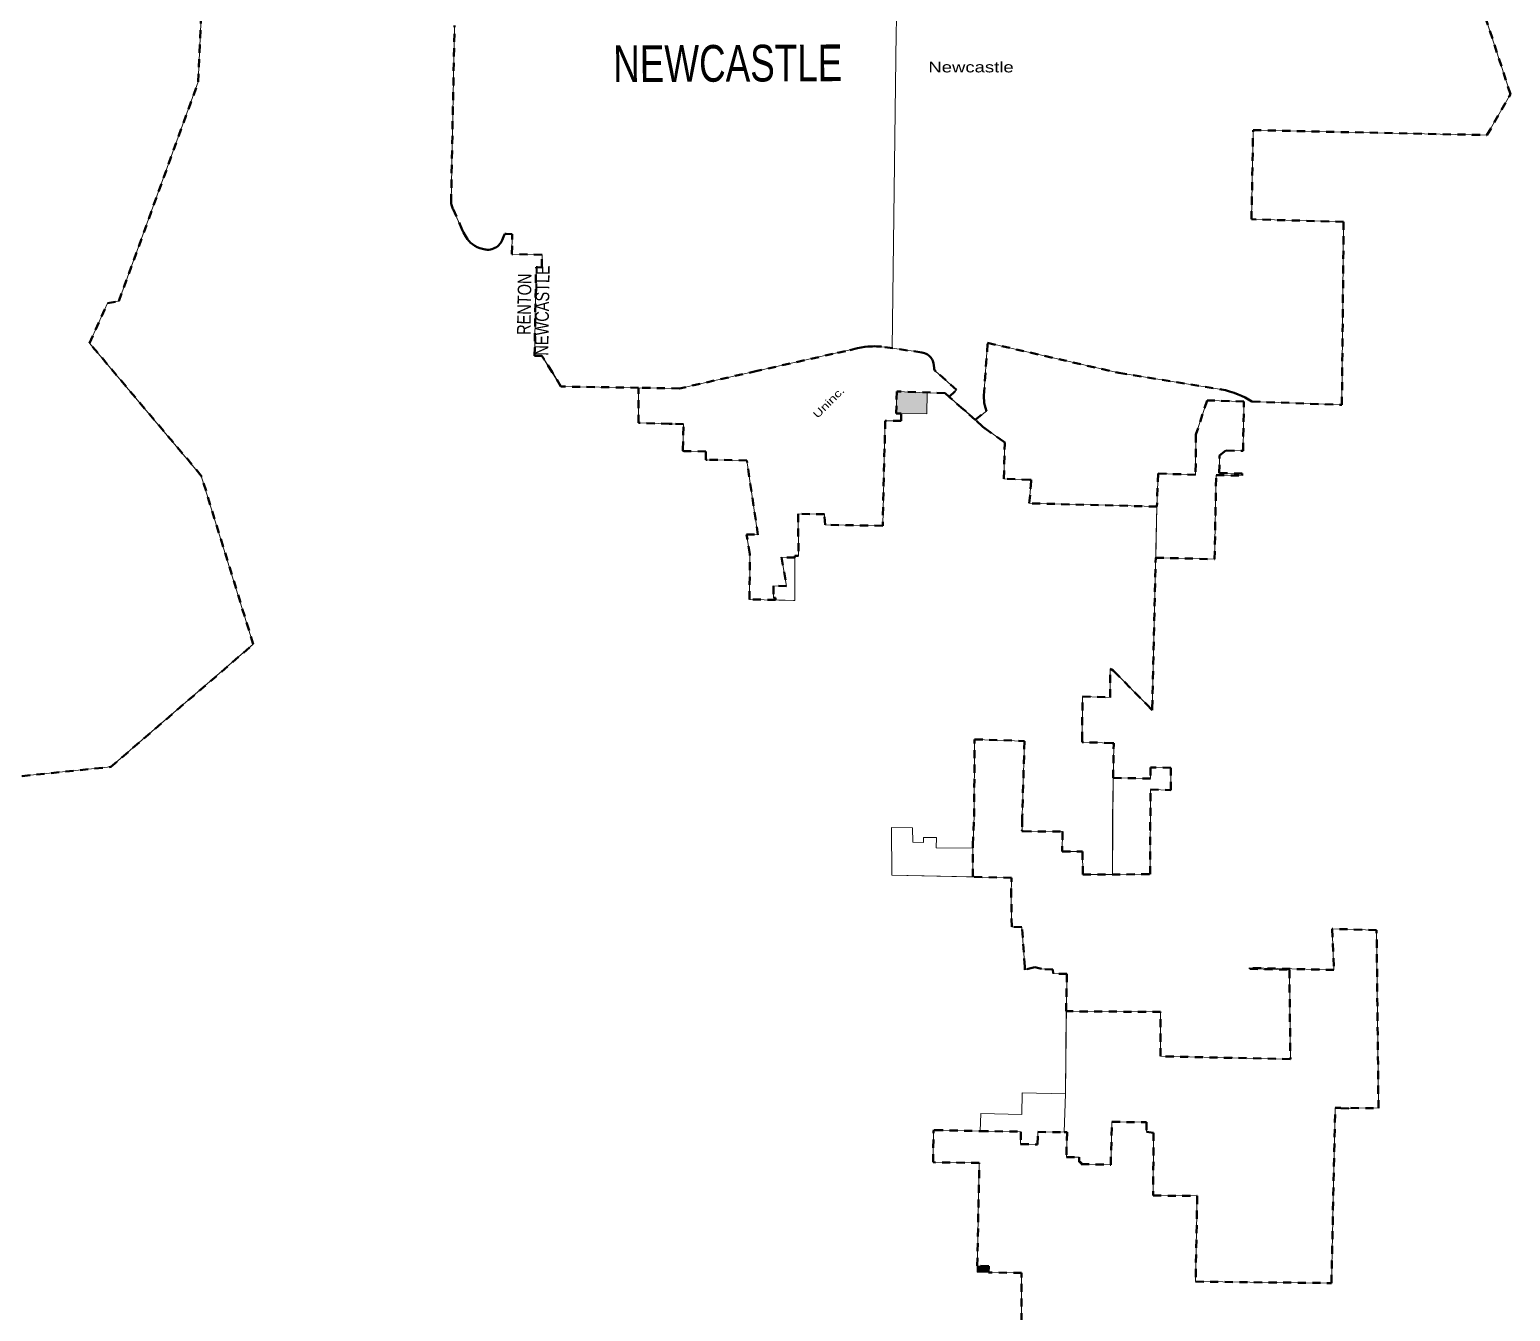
# Model space of a CAD drawing. Header units: feet. Extents: x -903180 to 1023491, y -707744 to 564635.
# Drawn here: x -301873 to -279955, y -5495 to 13480 of the extents above; entities that cross this region are included whole.
import ezdxf

# ---------------------------------------------------------------- set-up
doc = ezdxf.new("R2010")
doc.units = ezdxf.units.FT
doc.header["$LTSCALE"] = 80
doc.linetypes.add('SHORT_DASHED', pattern=[2.7, 1.5, -1.2])
doc.layers.add('13', color=7, linetype='SHORT_DASHED', lineweight=40)
doc.layers.add('58', color=7, linetype='Continuous', lineweight=13)
for name, color, linetype in [('14', 7, 'Continuous'), ('15', 7, 'Continuous'), ('36', 7, 'Continuous')]:
    doc.layers.add(name, color=color, linetype=linetype)

msp = doc.modelspace()

# ---------------------------------------------------------------- hatches: boundary and pattern name
at = {"layer": '58'}
for points in [[(-288586.11, 8104.83), (-288591.36, 7793.72), (-288971.43, 7798.34), (-289045.72, 7795.28), (-289036.54, 8124.9)], [(-287848.21, -4914.89), (-287846.26, -4820.23), (-287677.27, -4823.46), (-287679.46, -4917.26)]]:
    msp.add_hatch(color=256, dxfattribs=at).paths.add_polyline_path(points)

# ---------------------------------------------------------------- linework, layer by layer
at = {"layer": '13'}
for points in [[(-302629.64, 2363.46), (-300671.08, 2564.47), (-298561.83, 4380.04), (-299331.48, 6876.57), (-300986.3, 8839.4), (-300718.94, 9429.12), (-300551.28, 9458.57), (-299375.81, 12705.63), (-299316.03, 14091.53), (-297003.73, 16230.76), (-296973.05, 16598.76), (-296463.47, 16597.1)], [(-287878.18, 7704.23), (-287709.23, 7830.4), (-287725.75, 7879.64), (-287734.21, 7915.92), (-287743.27, 7952.8), (-287746.29, 7989.09), (-287747.5, 8023.55), (-287747.07, 8061.99), (-287692.8, 8842.57), (-285751.01, 8397.69), (-284231.56, 8153.03), (-284173.27, 8140.57), (-284113.74, 8124.54), (-284045.45, 8102.77), (-283985.63, 8079.19), (-283933.05, 8057.42), (-283880.47, 8031.42), (-283830.92, 8004.81), (-283779.87, 7973.25), (-282448.96, 7924.33), (-282423.65, 10633.72), (-283787.54, 10671.13), (-283762.98, 11991.19), (-280301.59, 11918.05), (-279955.41, 12525.34), (-280402.56, 13901.52)], [(-292860.31, 8178.87), (-294010.54, 8196.46), (-294137.11, 8410.53), (-294291.48, 8651.05), (-294398.35, 8652.23), (-294376.82, 9961.87), (-294290.85, 9960.46), (-294288.1, 10144.93), (-294735.87, 10157.24), (-294728, 10452.71), (-294817.67, 10454.19), (-294837.7, 10454.52), (-294846.74, 10434.58), (-294878.37, 10364.88), (-294888.09, 10343.44), (-294899.18, 10324.88), (-294911.11, 10308.13), (-294927.03, 10290.13), (-294944.74, 10273.9), (-294964.04, 10259.6), (-294984.74, 10247.4), (-295006.6, 10237.43), (-295029.38, 10229.8), (-295052.84, 10224.6), (-295076.71, 10221.87), (-295082.14, 10221.82), (-295101.36, 10221.65), (-295122.14, 10223.67), (-295129.45, 10224.38), (-295170.11, 10231.94), (-295209.76, 10243.72), (-295247.96, 10259.57), (-295284.29, 10279.32), (-295318.36, 10302.77), (-295349.79, 10329.65), (-295359.29, 10339.67), (-295377.11, 10358.47), (-295391.33, 10379.67), (-295415.37, 10415.49), (-295448.45, 10475.97), (-295459.26, 10495.73), (-295468.28, 10515.97), (-295607.3, 10827.8), (-295626.92, 10883.67), (-295634.97, 10906.6), (-295634.64, 10923.67), (-295583.23, 13538.3)], [(-288260.29, 8042.81), (-288152.07, 8144.8), (-288459.27, 8420.6), (-288472, 8433.47), (-288478.58, 8443.86), (-288482.38, 8458.76), (-288486.54, 8470.53), (-288493.71, 8543.42), (-288498.31, 8558.86), (-288504.19, 8575.49), (-288512.15, 8593.85), (-288522.19, 8610.13), (-288535.35, 8628.14), (-288558.37, 8651.52), (-288581.56, 8669.19), (-288600.25, 8679.92), (-288627.95, 8692.05), (-288645.43, 8696.38), (-288666.28, 8700.06), (-289265.39, 8786.7), (-289304.6, 8789.85), (-289338.18, 8790.89), (-289366.92, 8791.23), (-289395.3, 8790.54), (-289429.23, 8789.5), (-289464.2, 8786.73), (-289512.32, 8781.53), (-289616.87, 8762.13), (-289796.02, 8721.08), (-289982.44, 8679.69), (-291105.83, 8426.45), (-292252.82, 8168), (-292860.31, 8178.87)], [(-288260.29, 8042.81), (-288323.08, 8098.58), (-289036.54, 8124.9), (-289045.72, 7795.28), (-288971.43, 7798.34), (-288973.16, 7688.95), (-289207.37, 7690.61), (-289218.96, 7274.8), (-289246.34, 6135.16), (-290098.67, 6149.05), (-290108.46, 6306.33), (-290496.48, 6309.82), (-290493.86, 5690.23), (-290546.15, 5689.93), (-290546.48, 5665.23), (-290743.16, 5667.98), (-290668.47, 5241.89), (-290861.47, 5244.59), (-290861.6, 5069.58), (-290831.61, 5069.16), (-290831.63, 5037.11), (-291216.76, 5044.56), (-291211.68, 5716.61), (-291262, 6005.71), (-291093.73, 6002.22), (-291256.48, 7103.19), (-291844.13, 7112.6), (-291863.86, 7112.92), (-291863.76, 7132.92), (-291863.27, 7236.16), (-292183.97, 7241.49), (-292202.33, 7241.79), (-292201.9, 7261.82), (-292193.84, 7641.07), (-292364.14, 7644.72), (-292403.94, 7645.58), (-292404.14, 7645.66), (-292861.27, 7657.39), (-292860.31, 8178.87)], [(-287878.18, 7704.23), (-288017.31, 7828.98), (-288037.31, 7846.91), (-288057.31, 7862.52), (-288260.29, 8042.81)], [(-285288.34, 977.43), (-285282.29, 2228.66), (-284982.31, 2223.48), (-284980.72, 2553.5), (-285280.7, 2558.68), (-285281.49, 2393.67), (-285835.04, 2403.23), (-285826.49, 2898.16), (-285826.15, 2918.04), (-285850.27, 2918.72), (-286274.67, 2930.7), (-286294.8, 2931.27), (-286294.5, 2966.23), (-286288.96, 3607.63), (-285879.59, 3594.6), (-285878.56, 4019.3), (-285861.22, 4007.95), (-285836.46, 3991.75), (-285821.38, 3976.55), (-285318.89, 3470.09), (-285282.9, 3431.38), (-285257.64, 3404.22), (-285257, 3431.38), (-285204.96, 5661.55), (-284332.54, 5640.2), (-284310.15, 6885.88), (-283924.66, 6877.19), (-283924.14, 6906.54), (-284264.7, 6915.29), (-284260.8, 7175.18), (-284160.94, 7250.69), (-283911.97, 7241.82), (-283898.97, 7975.64), (-284443.91, 7990.33), (-284609.21, 7487.6), (-284614.53, 6891.32), (-285167.87, 6907.29), (-285187.12, 6418.32), (-287075.84, 6467.25), (-287047.89, 6792.73), (-287046.18, 6812.64), (-287068.04, 6813.68), (-287452.55, 6831.91), (-287439.65, 7346.65), (-287439.17, 7365.89), (-287460.23, 7380.92), (-287729.02, 7572.68), (-287740.94, 7581.19), (-287769.02, 7606.36), (-287878.18, 7704.23)], [(-286517.28, -2843.41), (-286527.63, -3209.63), (-286337.67, -3213.98), (-286339.65, -3283.95), (-286309.67, -3284.64), (-286310.52, -3314.63), (-285870.62, -3324.71), (-285852.69, -2689.97), (-285341.63, -2692.96), (-285341.63, -2838.47), (-285236.78, -2850.45), (-285243.66, -3779.42), (-284590.38, -3786.31), (-284614.6, -5054.6), (-282603.95, -5075.05), (-282549.04, -2479.23), (-282467.23, -2480.32), (-282467.13, -2487.49), (-282317.14, -2489.86), (-282317.07, -2482.32), (-281907.74, -2487.78), (-281935.35, 149.89), (-282590.93, 166.8), (-282566.52, -439.7), (-283811.94, -411.14), (-283811.77, -426.15), (-283226.57, -439.57), (-283211.4, -1760.26), (-285132.84, -1718.51), (-285132.13, -1062.21), (-286530.14, -1051.87), (-286520.77, -498.87), (-286724.42, -495.1), (-286725.28, -436.01), (-286894.24, -425.92), (-286996.55, -398.51), (-287143.19, -438.75), (-287141.19, -392.6), (-287185.56, 193.8), (-287334.98, 199.72), (-287343.57, 645.68), (-287340.42, 924.72), (-287909.96, 936.65), (-287910.6, 1409.66), (-287892.61, 1830.72), (-287885.41, 2973.52), (-287147.93, 2948.74), (-287179.94, 1839.62), (-287181.82, 1819.62), (-287182.07, 1799.62), (-287184.11, 1632.8), (-287184.36, 1612.79), (-287165.15, 1612.6), (-286586.79, 1606.87), (-286587.45, 1312.33), (-286288.2, 1310.69), (-286283.27, 970.34), (-285288.34, 977.43)], [(-287194.84, -6286.95), (-287191.94, -4926.04), (-287679.46, -4917.26), (-287677.27, -4823.46), (-287846.26, -4820.23), (-287815.9, -3297.81), (-288501.39, -3287.69), (-288491.67, -2830.26), (-288491.25, -2810.06), (-288471.25, -2810.52), (-287802.35, -2826.04), (-287200.53, -2834.34), (-287204.48, -3018.97), (-286954.34, -3023), (-286950.68, -2838.31), (-286559.78, -2843.28), (-286517.28, -2843.41)]]:
    msp.add_lwpolyline(points, dxfattribs=at)
at = {"layer": '58'}
for points in [[(-288957.42, 16637.61), (-289047.27, 13436.18), (-289103.65, 8763.27), (-289298.33, 8789.85), (-289422.55, 8792.33), (-289522.6, 8779.35), (-289616.87, 8762.13), (-292252.82, 8168), (-292860.31, 8178.87), (-294010.54, 8196.46), (-294291.48, 8651.05), (-294398.35, 8652.23), (-294376.82, 9961.87), (-294290.85, 9960.46), (-294288.1, 10144.93), (-294735.87, 10157.24), (-294728, 10452.71), (-294837.7, 10454.52), (-294878.37, 10364.88), (-294888.09, 10343.44), (-294911.11, 10308.13), (-294927.03, 10290.13), (-294964.04, 10259.6), (-295006.6, 10237.43), (-295029.38, 10229.8), (-295076.71, 10221.87), (-295129.45, 10224.38), (-295170.11, 10231.94), (-295209.76, 10243.72), (-295247.96, 10259.57), (-295284.29, 10279.32), (-295318.36, 10302.77), (-295349.79, 10329.65), (-295377.11, 10358.47), (-295391.33, 10379.67), (-295415.37, 10415.49), (-295459.26, 10495.73), (-295607.3, 10827.8), (-295634.97, 10906.6), (-295634.64, 10923.67), (-295583.23, 13538.3)], [(-280402.56, 13901.52), (-279955.41, 12525.34), (-280301.59, 11918.05), (-283762.98, 11991.19), (-283787.54, 10671.13), (-282423.65, 10633.72), (-282448.96, 7924.33), (-283779.87, 7973.25), (-283830.92, 8004.81), (-283880.47, 8031.42), (-283933.05, 8057.42), (-283985.63, 8079.19), (-284045.45, 8102.77), (-284113.74, 8124.54), (-284173.27, 8140.57), (-284231.56, 8153.03), (-285751.01, 8397.69), (-287692.8, 8842.57), (-287747.07, 8061.99), (-287745.49, 8008.69), (-287743, 7960.11), (-287735.54, 7921.49), (-287724.33, 7882.88), (-287709.23, 7830.4), (-287877.67, 7704.61), (-288259.99, 8043.09), (-288152.07, 8144.8), (-288459.27, 8420.6), (-288477.78, 8441.25), (-288482.38, 8458.76), (-288486.54, 8470.53), (-288486.54, 8470.53), (-288493.71, 8543.42), (-288500.19, 8567.68), (-288511.39, 8594.46), (-288535.35, 8628.14), (-288558.37, 8651.52), (-288581.56, 8669.19), (-288627.95, 8692.05), (-288655.96, 8698.31), (-288720.69, 8707.97), (-289103.65, 8763.27), (-289047.27, 13436.18), (-288957.42, 16637.61)], [(-299316.03, 14091.53), (-299375.81, 12705.63), (-300551.28, 9458.57), (-300718.94, 9429.12), (-300986.3, 8839.4), (-299331.48, 6876.57), (-298561.83, 4380.04), (-300671.08, 2564.47), (-302629.64, 2363.46)], [(-295377.11, 10358.47), (-295391.33, 10379.67), (-295415.37, 10415.49), (-295448.45, 10475.97), (-295459.26, 10495.73), (-295468.28, 10515.97), (-295607.3, 10827.8), (-295626.92, 10883.67), (-295634.97, 10906.6), (-295634.64, 10923.67), (-295583.23, 13538.3)], [(-286288.96, 3607.63), (-285879.59, 3594.6), (-285878.56, 4019.3), (-285861.22, 4007.95), (-285836.46, 3991.75), (-285821.38, 3976.55), (-285318.89, 3470.09), (-285282.9, 3431.38), (-285257.64, 3404.22), (-285257, 3431.38), (-285187.12, 6418.32), (-287075.84, 6467.25), (-287047.89, 6792.73), (-287046.18, 6812.64), (-287068.04, 6813.68), (-287452.55, 6831.91), (-287439.65, 7346.65), (-287439.17, 7365.89), (-287460.23, 7380.92), (-287729.02, 7572.68), (-287740.94, 7581.19), (-287769.02, 7606.36), (-288017.31, 7828.98), (-288037.31, 7846.91), (-288057.31, 7862.52), (-288323.08, 8098.58), (-288586.11, 8104.83), (-288591.36, 7793.72), (-288971.43, 7798.34), (-288973.16, 7688.95), (-289207.37, 7690.61), (-289218.96, 7274.8), (-289246.34, 6135.16), (-290098.67, 6149.05), (-290108.46, 6306.33), (-290496.48, 6309.82), (-290493.86, 5690.23), (-290546.15, 5689.93), (-290545.52, 5050.69), (-290545.5, 5030.63), (-290568.18, 5031.1), (-291216.76, 5044.56), (-291211.68, 5716.61), (-291262, 6005.71), (-291093.73, 6002.22), (-291256.48, 7103.19), (-291844.13, 7112.6), (-291863.86, 7112.92), (-291863.76, 7132.92), (-291863.27, 7236.16), (-292183.97, 7241.49), (-292202.33, 7241.79), (-292201.9, 7261.82), (-292193.84, 7641.07), (-292364.14, 7644.72), (-292403.94, 7645.58), (-292404.14, 7645.66), (-292861.27, 7657.39), (-292860.31, 8178.87), (-293074.97, 8181.87), (-292860.31, 8178.87), (-294010.54, 8196.46), (-294010.54, 8196.46), (-294051.23, 8265.36), (-294111.22, 8374.13), (-294137.11, 8410.53), (-294203.07, 8513.99), (-294291.48, 8651.05), (-294398.35, 8652.23), (-294376.82, 9961.87), (-294290.85, 9960.46), (-294288.1, 10144.93), (-294735.87, 10157.24), (-294728, 10452.71), (-294817.67, 10454.19), (-294837.7, 10454.52), (-294846.74, 10434.58), (-294878.37, 10364.88), (-294888.09, 10343.44), (-294899.18, 10324.88), (-294911.11, 10308.13), (-294927.03, 10290.13), (-294944.74, 10273.9), (-294964.04, 10259.6), (-294984.74, 10247.4), (-295006.6, 10237.43), (-295029.38, 10229.8), (-295052.84, 10224.6), (-295076.71, 10221.87), (-295082.14, 10221.82), (-295101.36, 10221.65), (-295122.14, 10223.67), (-295129.45, 10224.38), (-295170.11, 10231.94), (-295209.76, 10243.72), (-295247.96, 10259.57), (-295284.29, 10279.32), (-295318.36, 10302.77), (-295349.79, 10329.65), (-295359.29, 10339.67), (-295377.11, 10358.47)], [(-287194.84, -6286.95), (-287191.94, -4926.04), (-287848.21, -4914.89), (-287815.9, -3297.81), (-288501.39, -3287.69), (-288491.67, -2830.26), (-288491.25, -2810.06), (-288471.25, -2810.52), (-287802.35, -2826.04), (-287795.69, -2564.36), (-287187.51, -2580.44), (-287182.71, -2259.45), (-286541.64, -2274.13), (-286520.77, -498.87), (-286724.42, -495.1), (-286725.28, -436.01), (-286894.24, -425.92), (-286996.55, -398.51), (-287143.19, -438.75), (-287141.19, -392.6), (-287185.56, 193.8), (-287334.98, 199.72), (-287343.57, 645.68), (-287340.42, 924.72), (-289112.47, 961.83), (-289117.83, 1669.24), (-288805.84, 1664.05), (-288800.49, 1450.96), (-288642.29, 1447.28), (-288642.61, 1519.78), (-288451.47, 1520.64), (-288452.99, 1369.04), (-287912.55, 1364.12), (-287892.61, 1830.72), (-287885.41, 2973.52), (-287147.93, 2948.74), (-287179.94, 1839.62), (-287181.82, 1819.62), (-287182.07, 1799.62), (-287184.11, 1632.8), (-287184.36, 1612.79), (-287165.15, 1612.6), (-286586.79, 1606.87), (-286587.45, 1312.33), (-286288.2, 1310.69), (-286283.27, 970.34), (-285844.28, 973.47), (-285844.84, 1808.78), (-285826.49, 2898.16), (-285826.15, 2918.04), (-285850.27, 2918.72), (-286274.67, 2930.7), (-286294.8, 2931.27), (-286294.5, 2966.23), (-286288.96, 3607.63)]]:
    msp.add_lwpolyline(points, dxfattribs=at)
for points in [[(-288586.11, 8104.83), (-288591.36, 7793.72), (-288971.43, 7798.34), (-289045.72, 7795.28), (-289036.54, 8124.9)], [(-284332.54, 5640.2), (-285204.96, 5661.55), (-285187.12, 6418.32), (-285167.87, 6907.29), (-284614.53, 6891.32), (-284609.21, 7487.6), (-284443.91, 7990.33), (-283898.97, 7975.64), (-283911.97, 7241.82), (-284160.94, 7250.69), (-284260.8, 7175.18), (-284264.7, 6915.29), (-283924.14, 6906.54), (-283924.66, 6877.19), (-284310.15, 6885.88)], [(-290545.5, 5030.63), (-290831.63, 5037.11), (-290831.61, 5069.16), (-290861.6, 5069.58), (-290861.47, 5244.59), (-290668.47, 5241.89), (-290743.16, 5667.98), (-290546.48, 5665.23)], [(-284982.31, 2223.48), (-285282.29, 2228.66), (-285288.34, 977.43), (-285844.28, 973.47), (-285835.04, 2403.23), (-285281.49, 2393.67), (-285280.7, 2558.68), (-284980.72, 2553.5)], [(-287909.83, 938.9), (-289112.47, 961.83), (-289117.83, 1669.24), (-288805.84, 1664.05), (-288800.49, 1450.96), (-288642.29, 1447.28), (-288642.61, 1519.78), (-288451.47, 1520.64), (-288452.99, 1369.04), (-287912.55, 1364.12)], [(-282549.04, -2479.23), (-282603.95, -5075.05), (-284614.6, -5054.6), (-284590.38, -3786.31), (-285243.66, -3779.42), (-285236.78, -2850.45), (-285343.16, -2833.43), (-285347.18, -2692.76), (-285852.69, -2689.97), (-285870.62, -3324.71), (-286310.52, -3314.63), (-286309.67, -3284.64), (-286339.65, -3283.95), (-286337.67, -3213.98), (-286527.63, -3209.63), (-286517.28, -2843.41), (-286559.78, -2843.28), (-286541.64, -2274.13), (-286530.14, -1051.87), (-285132.13, -1062.21), (-285132.84, -1718.51), (-283211.4, -1760.26), (-283226.57, -439.57), (-283811.77, -426.15), (-283811.94, -411.14), (-282566.52, -439.7), (-282590.93, 166.8), (-281935.35, 149.89), (-281907.74, -2487.78), (-282317.07, -2482.32), (-282317.14, -2489.86), (-282467.13, -2487.49), (-282467.23, -2480.32)], [(-286954.34, -3023), (-287204.48, -3018.97), (-287200.53, -2834.34), (-287802.35, -2826.04), (-287795.69, -2564.36), (-287187.51, -2580.44), (-287182.71, -2259.45), (-286541.64, -2274.13), (-286559.78, -2843.28), (-286950.68, -2838.31), (-286950.68, -2838.31)], [(-287848.21, -4914.89), (-287846.26, -4820.23), (-287677.27, -4823.46), (-287679.46, -4917.26)]]:
    msp.add_lwpolyline(points, close=True, dxfattribs=at)

# ---------------------------------------------------------------- texts
at = {"layer": '14', "width": 0.75}
msp.add_text('NEWCASTLE', height=543.2, rotation=0.256, dxfattribs=at).set_placement((-293233.8, 12701.87))
at = {"layer": '15', "width": 0.8}
for s, p in [('NEWCASTLE', (-294196.74, 8652)), ('RENTON', (-294458.6, 8958.64))]:
    msp.add_text(s, height=201.1, rotation=89.058, dxfattribs=at).set_placement(p)
at = {"layer": '36', "width": 1.3}
msp.add_text('Newcastle', height=157.5, dxfattribs=at).set_placement((-288570.01, 12846.18))
at = {"layer": '36', "width": 1.35}
msp.add_text('Uninc.', height=113, rotation=45, dxfattribs=at).set_placement((-290209.99, 7716.89))

doc.saveas('drawing.dxf')
